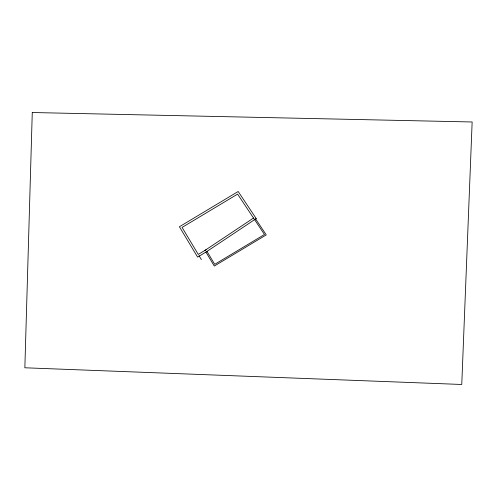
<?xml version="1.0" encoding="UTF-8"?>
<svg xmlns="http://www.w3.org/2000/svg" width="497" height="497" viewBox="0 0 497 497"><rect width="100%" height="100%" fill="white"/><g stroke="black" fill="none" stroke-linecap="round" stroke-linejoin="round"><path stroke-width="0.75" d="M204.863 250.457L253.52 218.046M206 249.774L198.266 254.414L182.082 227.427L237.591 194.128L264.479 234.491L214.735 264.336L206.969 251.395M255.651 218.966L266.255 234.895L214.3 266.057L205.926 252.091M199.048 255.713L201.391 259.62M32.268 112.521L24.85 367.78L461.763 384.479L472.15 121.982L32.268 112.521M256.222 218.587L205.907 252.103L197.601 257.086L179.411 226.762L238.181 191.5L256.222 218.587"/></g></svg>
